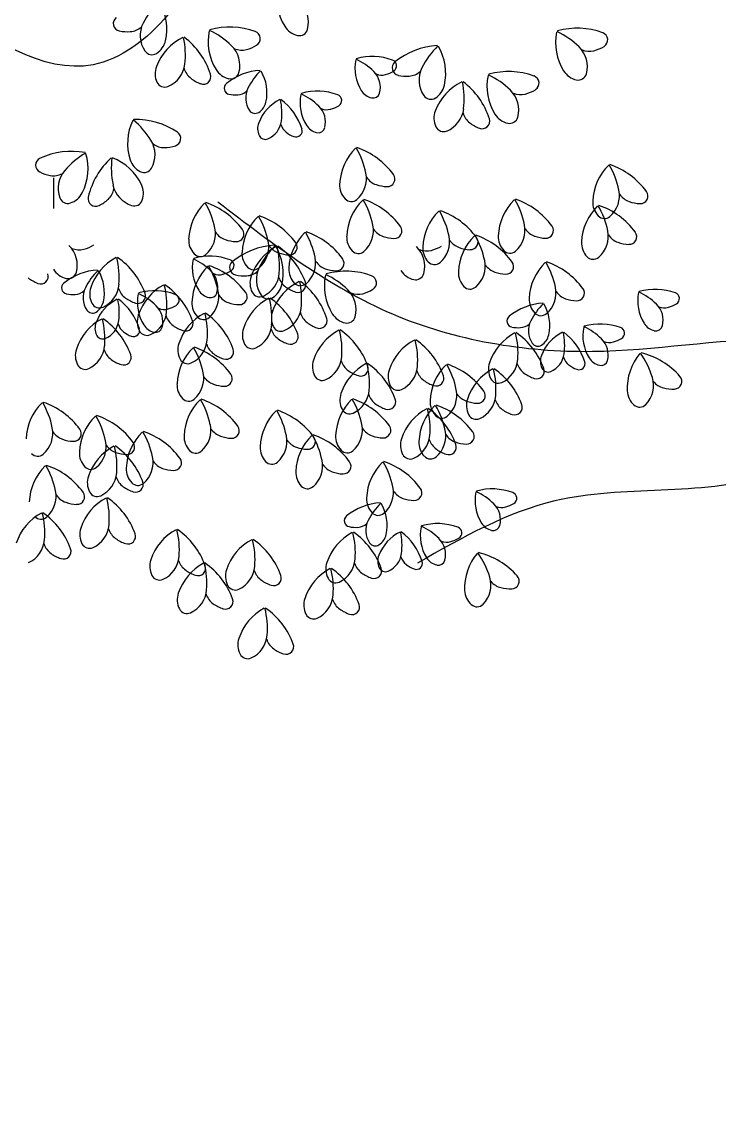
# Model space of a CAD drawing. Header units: millimetres. Extents: x 87938 to 265635, y 330093 to 434310.
# Drawn here: x 130003 to 131094, y 383226 to 384929 of the extents above; entities that cross this region are included whole.
import ezdxf

# ---------------------------------------------------------------- set-up
doc = ezdxf.new("R2010")
doc.units = ezdxf.units.MM

# ---------------------------------------------------------------- blocks, each defined once
blk = doc.blocks.new('A$C375B4AEE')
blk.add_line((1581.6, 3113), (1581.9, 3161.2))
for centre, radius, start, end in [((2014.3, 3442.6), 83.7, 168.5702, 211.718), ((1835.1, 3346.9), 126.8, 134.427, 153.5598), ((1675, 3394.3), 83.7, 347.348, 30.4958), ((1937, 3405), 43.4, 345.1277, 45.5061), ((1686.8, 3403.1), 11.9, 128.9154, 257.8449), ((1697.1, 3448.9), 58.9, 257.41, 274.2972), ((1699.3, 3419.7), 29.6, 274.2972, 311.1369), ((1760.3, 3384.1), 43.4, 153.5598, 213.9383), ((1906.9, 3374.7), 83.7, 168.5703, 211.718), ((1771.1, 3277.6), 126.8, 45.5062, 64.6389), ((1857.2, 3280.2), 117.2, 70.1506, 105.4264), ((1892.9, 3379.2), 11.9, 301.2211, 70.1507), ((1970.2, 3415.3), 31.8, 211.718, 257.1334), ((1966.1, 3397.3), 13.3, 257.1334, 345.1277), ((2450.7, 3372.8), 83.7, 168.5702, 211.718), ((2314.9, 3275.7), 126.8, 45.5061, 64.6389), ((2401, 3278.3), 117.2, 70.1507, 105.4264), ((1820.6, 3306), 83.7, 116.1314, 159.2791), ((1725.6, 3383), 31.8, 301.9326, 347.348), ((1660.9, 3354.4), 126.8, 353.0673, 12.2001), ((1715.4, 3287.7), 117.2, 17.7118, 52.9875), ((2436.7, 3377.3), 11.9, 301.2211, 70.1507), ((1735.4, 3367.3), 13.3, 213.9383, 301.9326), ((1829.6, 3337.2), 43.4, 345.1277, 45.5062), ((1875.7, 3390.8), 29.6, 247.9291, 284.7688), ((1868.2, 3419.1), 58.9, 284.7688, 301.656), ((2189.3, 3251.5), 117.2, 93.6396, 128.9153), ((2271.4, 3277.2), 126.8, 134.427, 153.5598), ((2111.4, 3324.6), 83.7, 347.348, 30.4957), ((2373.4, 3335.3), 43.4, 345.1277, 45.5062), ((2419.5, 3388.9), 29.6, 247.9291, 284.7688), ((2412, 3417.2), 58.9, 284.7688, 301.656), ((1743.7, 3344.3), 43.4, 292.6888, 353.0673), ((2119.9, 3333), 66.9, 168.5702, 211.718), ((2011.3, 3255.3), 101.5, 45.5062, 64.6389), ((2080.1, 3257.4), 93.8, 70.1506, 105.4264), ((2123.1, 3333.4), 11.9, 128.9154, 257.845), ((2108.7, 3336.6), 9.54, 301.221, 70.1506), ((1772.1, 3324.3), 31.8, 159.2792, 204.6946), ((1814.3, 3340.5), 29.6, 195.4903, 232.3299), ((1815.7, 3319.8), 11.9, 248.7823, 17.7116), ((1862.8, 3347.4), 31.8, 211.718, 257.1334), ((1910.8, 3235.9), 93.8, 93.6396, 128.9153), ((1858.6, 3329.5), 13.3, 257.1334, 345.1277), ((1976.5, 3256.5), 101.5, 134.427, 153.5598), ((1848.5, 3294.4), 66.9, 347.348, 30.4958), ((2058.1, 3302.9), 34.7, 345.1277, 45.5062), ((2094.9, 3345.8), 23.7, 247.9291, 284.7688), ((2089, 3368.5), 47.1, 284.7688, 301.656), ((2133.4, 3379.2), 58.9, 257.41, 274.2972), ((2135.6, 3350), 29.6, 274.2972, 311.1369), ((2196.7, 3314.3), 43.4, 153.5598, 213.9383), ((2343.3, 3305), 83.7, 168.5702, 211.718), ((2207.5, 3207.9), 126.8, 45.5062, 64.6389), ((2293.5, 3210.4), 117.2, 70.1507, 105.4264), ((2329.3, 3309.5), 11.9, 301.2211, 70.1507), ((2406.5, 3345.6), 31.8, 211.718, 257.1334), ((2402.4, 3327.6), 13.3, 257.1334, 345.1277), ((1755.3, 3316.6), 13.3, 204.6945, 292.6888), ((1832.2, 3363.7), 58.9, 232.3299, 249.2171), ((1857.9, 3301.4), 9.54, 128.9155, 257.8449), ((2257, 3236.2), 83.7, 116.1314, 159.2791), ((2162, 3313.2), 31.8, 301.9326, 347.348), ((2097.2, 3284.7), 126.8, 353.0673, 12.2001), ((2151.7, 3218), 117.2, 17.7118, 52.9875), ((1866.1, 3338.1), 47.1, 257.41, 274.2972), ((1867.9, 3314.7), 23.7, 274.2972, 311.1369), ((1916.7, 3286.2), 34.7, 153.5598, 213.9384), ((2034, 3278.7), 66.9, 168.5702, 211.718), ((1925.4, 3201), 101.5, 45.5062, 64.6389), ((1994.2, 3203.1), 93.8, 70.1506, 105.4264), ((2022.8, 3282.3), 9.54, 301.221, 70.1506), ((2084.6, 3311.2), 25.4, 211.7179, 257.1334), ((2081.3, 3296.8), 10.7, 257.1334, 345.1275), ((2171.8, 3297.6), 13.3, 213.9383, 301.9325), ((2266, 3267.4), 43.4, 345.1277, 45.5062), ((2312, 3321.1), 29.6, 247.9291, 284.7688), ((2304.6, 3349.4), 58.9, 284.7688, 301.656), ((1965, 3223.7), 66.9, 116.1314, 159.2792), ((1889, 3285.3), 25.4, 301.9326, 347.3479), ((1837.2, 3262.5), 101.5, 353.0673, 12.2001), ((1880.8, 3209.1), 93.8, 17.7118, 52.9875), ((1972.2, 3248.7), 34.7, 345.1277, 45.5062), ((2009, 3291.6), 23.7, 247.9291, 284.7688), ((2003, 3314.2), 47.1, 284.7688, 301.656), ((1709.7, 3135.4), 117.2, 56.0537, 91.3294), ((1896.8, 3272.8), 10.7, 213.9382, 301.9326), ((2208.4, 3254.6), 31.8, 159.2791, 204.6946), ((2180.1, 3274.6), 43.4, 292.6888, 353.0673), ((2250.7, 3270.8), 29.6, 195.4903, 232.3299), ((2252, 3250), 11.9, 248.7822, 17.7116), ((2299.1, 3277.7), 31.8, 211.718, 257.1334), ((2295, 3259.7), 13.3, 257.1334, 345.1277), ((1780.9, 3215), 83.7, 154.4733, 197.621), ((1625.6, 3153.9), 126.8, 31.4092, 50.542), ((1926.1, 3238.4), 25.4, 159.2791, 204.6945), ((1903.4, 3254.4), 34.7, 292.6889, 353.0673), ((1959.9, 3251.3), 23.7, 195.4903, 232.33), ((1961, 3234.8), 9.54, 248.7821, 17.7116), ((1998.7, 3256.9), 25.4, 211.7179, 257.1334), ((1995.4, 3242.5), 10.7, 257.1334, 345.1275), ((2191.7, 3246.9), 13.3, 204.6945, 292.6888), ((2268.6, 3294), 58.9, 232.3299, 249.2171), ((1696.8, 3197.4), 43.4, 331.0307, 31.4092), ((1768.5, 3222.8), 11.9, 287.1241, 56.0536), ((1912.7, 3232.2), 10.7, 204.6944, 292.6889), ((1974.2, 3269.9), 47.1, 232.3299, 249.2171), ((1609.4, 3085.5), 117.2, 79.5426, 114.8184), ((1754.6, 3238.2), 29.6, 233.8321, 270.6718), ((1754.2, 3267.5), 58.9, 270.6718, 287.559), ((2112.7, 3147.8), 83.7, 134.4245, 177.5723), ((1945.8, 3143.7), 126.8, 11.3604, 30.4932), ((2018.5, 3097.5), 117.2, 36.0049, 71.2807), ((1565.2, 3181.1), 11.9, 114.8184, 243.748), ((1695.3, 3090.5), 126.8, 120.3301, 139.4629), ((1551.6, 3175.4), 83.7, 333.251, 16.3988), ((1750, 3105.3), 117.2, 131.9815, 167.2572), ((1798.5, 3176.5), 126.8, 172.7689, 191.9017), ((1643.6, 3114.4), 83.7, 25.6899, 68.8377), ((1731.5, 3199.3), 31.8, 197.6211, 243.0365), ((1586.3, 3223), 58.9, 243.313, 260.2002), ((1581.3, 3194.1), 29.6, 260.2002, 297.0399), ((1631.9, 3144.7), 43.4, 139.4629, 199.8414), ((1723.1, 3182.9), 13.3, 243.0365, 331.0308), ((2027.6, 3160.1), 43.4, 310.982, 11.3604), ((2508.7, 3121.3), 83.7, 134.4245, 177.5723), ((2341.8, 3117.1), 126.8, 11.3604, 30.4932), ((2414.4, 3070.9), 117.2, 36.0049, 71.2807), ((1716.8, 3159.3), 43.4, 191.9017, 252.2802), ((1690.3, 3136.9), 31.8, 340.2745, 25.6899), ((2060.8, 3150), 31.8, 177.5723, 222.9878), ((2095.9, 3178.6), 29.6, 213.7834, 250.6231), ((2105.6, 3206.3), 58.9, 250.6231, 267.5103), ((2103.6, 3159.4), 11.9, 267.0753, 36.0051), ((1598, 3152.1), 31.8, 287.8356, 333.2509), ((1646.8, 3149.3), 29.6, 312.6391, 349.4788), ((2423.6, 3133.6), 43.4, 310.9819, 11.3604), ((2491.8, 3152.1), 29.6, 213.7834, 250.6231), ((2499.6, 3132.8), 11.9, 267.0755, 36.0051), ((1603.6, 3134.5), 13.3, 199.8412, 287.8355), ((1647.3, 3128.6), 11.9, 167.2572, 296.1869), ((1627, 3170.9), 58.9, 295.7519, 312.6391), ((1707.7, 3130.6), 13.3, 252.2802, 340.2746), ((1876.4, 3061.7), 83.7, 134.4245, 177.5723), ((1709.6, 3057.6), 126.8, 11.3604, 30.4932), ((1782.2, 3011.4), 117.2, 36.0049, 71.2807), ((2047.3, 3137.4), 13.3, 222.9877, 310.9819), ((2123.7, 3066.5), 83.7, 134.4245, 177.5723), ((1956.8, 3062.4), 126.8, 11.3604, 30.4932), ((2029.5, 3016.2), 117.2, 36.0049, 71.2807), ((2360.9, 3067), 83.7, 134.4245, 177.5723), ((2194, 3062.8), 126.8, 11.3604, 30.4932), ((2266.6, 3016.7), 117.2, 36.0049, 71.2807), ((2491.2, 3057.4), 83.7, 134.4245, 177.5723), ((2456.8, 3123.5), 31.8, 177.5723, 222.9878), ((2324.3, 3053.3), 126.8, 11.3604, 30.4932), ((2397, 3007.1), 117.2, 36.0049, 71.2807), ((2501.6, 3179.7), 58.9, 250.6231, 267.5103), ((1959.9, 3041), 83.7, 134.4245, 177.5723), ((1793, 3036.8), 126.8, 11.3604, 30.4932), ((1865.6, 2990.6), 117.2, 36.0049, 71.2807), ((2242.7, 3049.1), 83.7, 134.4245, 177.5723), ((2075.9, 3045), 126.8, 11.3604, 30.4932), ((2148.5, 2998.8), 117.2, 36.0049, 71.2807), ((2443.3, 3110.9), 13.3, 222.9877, 310.982), ((1791.4, 3074), 43.4, 310.9819, 11.3604), ((2038.6, 3078.8), 43.4, 310.982, 11.3604), ((2114.6, 3078.1), 11.9, 267.0753, 36.0051), ((2275.8, 3079.3), 43.4, 310.9819, 11.3604), ((2351.8, 3078.5), 11.9, 267.0755, 36.0051), ((1824.6, 3063.9), 31.8, 177.5723, 222.9877), ((1859.6, 3092.5), 29.6, 213.7834, 250.6231), ((1867.4, 3073.3), 11.9, 267.0754, 36.005), ((2033.2, 3016), 83.7, 134.4245, 177.5723), ((1866.3, 3011.8), 126.8, 11.3604, 30.4932), ((1939, 2965.6), 117.2, 36.0049, 71.2807), ((2071.8, 3068.7), 31.8, 177.5723, 222.9878), ((2106.9, 3097.3), 29.6, 213.7834, 250.6231), ((2116.6, 3125), 58.9, 250.6231, 267.5103), ((2157.7, 3061.4), 43.4, 310.982, 11.3604), ((2298.6, 3010.7), 83.7, 134.4245, 177.5723), ((2233.7, 3060.7), 11.9, 267.0755, 36.0051), ((2131.7, 3006.6), 126.8, 11.3604, 30.4932), ((2204.3, 2960.4), 117.2, 36.0049, 71.2807), ((2309, 3069.2), 31.8, 177.5723, 222.9878), ((2344, 3097.8), 29.6, 213.7834, 250.6231), ((2353.8, 3125.5), 58.9, 250.6231, 267.5103), ((2406.1, 3069.7), 43.4, 310.9819, 11.3604), ((2474.4, 3088.2), 29.6, 213.7834, 250.6231), ((2482.1, 3069), 11.9, 267.0755, 36.0051), ((1575.1, 3024.5), 43.4, 345.1277, 45.5062), ((1621.2, 3078.2), 29.6, 247.9291, 284.7688), ((1613.7, 3106.5), 58.9, 284.7688, 301.656), ((1869.3, 3120.2), 58.9, 250.6231, 267.5103), ((1934.8, 2938.8), 117.2, 93.6396, 128.9153), ((1969.7, 2980.1), 83.7, 118.3446, 161.4923), ((1874.8, 3053.3), 43.4, 310.9819, 11.3604), ((2016.9, 2964.6), 126.8, 134.427, 153.5598), ((1943, 3071.8), 29.6, 213.7834, 250.6231), ((1856.9, 3012), 83.7, 347.348, 30.4957), ((1808.3, 3022.3), 126.8, 355.2805, 14.4133), ((1865.3, 2957.8), 117.2, 19.925, 55.2007), ((1950.8, 3052.5), 11.9, 267.0753, 36.0051), ((2118.9, 3022.6), 43.4, 345.1277, 45.5062), ((2165, 3076.3), 29.6, 247.9291, 284.7688), ((2190.9, 3051.3), 31.8, 177.5723, 222.9878), ((2157.5, 3104.6), 58.9, 284.7688, 301.656), ((2225.9, 3080), 29.6, 213.7834, 250.6231), ((2235.6, 3107.6), 58.9, 250.6231, 267.5103), ((2439.3, 3059.6), 31.8, 177.5723, 222.9878), ((2484.1, 3115.9), 58.9, 250.6231, 267.5103), ((1718.9, 2962.7), 83.7, 118.3446, 161.4923), ((1557.4, 3005), 126.8, 355.2805, 14.4133), ((1614.4, 2940.5), 117.2, 19.925, 55.2007), ((1865.4, 3020.4), 66.9, 168.5702, 211.718), ((1756.8, 2942.7), 101.5, 45.5062, 64.6389), ((1825.7, 2944.7), 93.8, 70.1506, 105.4264), ((1811.1, 3051.3), 13.3, 222.9876, 310.9819), ((1854.3, 3024), 9.54, 301.221, 70.1506), ((1908, 3043.2), 31.8, 177.5723, 222.9877), ((1952.8, 3099.4), 58.9, 250.6231, 267.5103), ((1948.1, 3028.2), 43.4, 310.982, 11.3604), ((2024.1, 3027.5), 11.9, 267.0753, 36.0051), ((2058.4, 3056.1), 13.3, 222.9877, 310.9819), ((2213.5, 3023), 43.4, 310.9819, 11.3604), ((2295.5, 3056.6), 13.3, 222.9877, 310.982), ((2425.8, 3047), 13.3, 222.9877, 310.982), ((1608.3, 3034.8), 31.8, 211.718, 257.1334), ((1656.3, 2923.3), 93.8, 93.6396, 128.9153), ((1722, 2943.8), 101.5, 134.427, 153.5598), ((1594, 2981.8), 66.9, 347.348, 30.4958), ((1881.5, 2963), 83.7, 134.4245, 177.5723), ((1714.7, 2958.9), 126.8, 11.3604, 30.4932), ((1787.3, 2912.7), 117.2, 36.0049, 71.2807), ((1803.6, 2990.3), 34.7, 345.1277, 45.5062), ((1834.5, 3055.9), 47.1, 284.7688, 301.656), ((1868.6, 3020.8), 11.9, 128.9154, 257.845), ((1881.1, 3037.3), 29.6, 274.2972, 311.1369), ((1894.5, 3030.6), 13.3, 222.9876, 310.9819), ((1942.2, 3001.7), 43.4, 153.5598, 213.9383), ((1981.3, 3018.1), 31.8, 177.5723, 222.9878), ((2016.4, 3046.8), 29.6, 213.7834, 250.6231), ((2026.1, 3074.4), 58.9, 250.6231, 267.5103), ((2039.1, 2897.8), 117.2, 70.1507, 105.4264), ((2152.1, 3032.9), 31.8, 211.718, 257.1334), ((2177.4, 3038.8), 13.3, 222.9877, 310.9819), ((2246.7, 3012.9), 31.8, 177.5723, 222.9878), ((2281.7, 3041.5), 29.6, 213.7834, 250.6231), ((2289.5, 3022.3), 11.9, 267.0755, 36.0051), ((2409.3, 2969), 83.7, 134.4245, 177.5723), ((2242.4, 2964.9), 126.8, 11.3604, 30.4932), ((2315.1, 2918.7), 117.2, 36.0049, 71.2807), ((1577.7, 3051.1), 58.9, 232.3299, 249.2171), ((1561.2, 3007.1), 11.9, 248.7823, 17.7116), ((1604.2, 3016.8), 13.3, 257.1334, 345.1277), ((1840.5, 3033.2), 23.7, 247.9291, 284.7688), ((1879, 3066.6), 58.9, 257.41, 274.2972), ((1920.5, 2996.5), 31.8, 161.4923, 206.9078), ((1891.4, 3015.4), 43.4, 294.902, 355.2805), ((2002.5, 2923.6), 83.7, 116.1314, 159.2791), ((1962.1, 3014.3), 29.6, 197.7034, 234.5432), ((1964.2, 2993.7), 11.9, 250.9954, 19.9249), ((1842.8, 2972), 126.8, 353.0673, 12.2001), ((1897.2, 2905.4), 117.2, 17.7118, 52.9875), ((2088.8, 2992.4), 83.7, 168.5702, 211.718), ((1953, 2895.3), 126.8, 45.5062, 64.6389), ((2074.8, 2996.8), 11.9, 301.2211, 70.1507), ((2147.9, 3014.9), 13.3, 257.1334, 345.1277), ((2291.5, 3069.2), 58.9, 250.6231, 267.5103), ((1603.4, 2988.8), 9.54, 128.9155, 257.8449), ((1613.4, 3002.1), 23.7, 274.2972, 311.1369), ((1662.2, 2973.6), 34.7, 153.5598, 213.9384), ((1669.7, 2979.2), 31.8, 161.4923, 206.9078), ((1640.6, 2998.1), 43.4, 294.902, 355.2805), ((1711.3, 2997), 29.6, 197.7034, 234.5432), ((1713.4, 2976.4), 11.9, 250.9953, 19.9249), ((1793.3, 2919.7), 83.7, 118.3446, 161.4923), ((1670.9, 2888.4), 101.5, 45.5062, 64.6389), ((1739.7, 2890.5), 93.8, 70.1506, 105.4264), ((1631.8, 2962), 126.8, 355.2805, 14.4133), ((1688.8, 2897.5), 117.2, 19.925, 55.2007), ((1830.1, 2998.5), 25.4, 211.7179, 257.1334), ((1826.8, 2984.2), 10.7, 257.1334, 345.1275), ((1796.5, 2975.3), 43.4, 310.9819, 11.3604), ((1872.5, 2974.6), 11.9, 267.0754, 36.005), ((1904.1, 2988.2), 13.3, 206.9077, 294.902), ((1907.5, 3000.6), 31.8, 301.9326, 347.348), ((1979.1, 3038.2), 58.9, 234.5431, 251.4304), ((1967.8, 3005.6), 13.3, 222.9877, 310.9819), ((2011.5, 2954.8), 43.4, 345.1277, 45.5062), ((2057.6, 3008.4), 29.6, 247.9291, 284.7688), ((2050.1, 3036.8), 58.9, 284.7688, 301.656), ((2233.2, 3000.3), 13.3, 222.9877, 310.982), ((2324.3, 2981.3), 43.4, 310.9819, 11.3604), ((2392.5, 2999.8), 29.6, 213.7834, 250.6231), ((2400.3, 2980.6), 11.9, 267.0755, 36.0051), ((2562.4, 2968.6), 66.9, 168.5702, 211.718), ((2453.8, 2890.9), 101.5, 45.5062, 64.6389), ((2522.6, 2892.9), 93.8, 70.1507, 105.4264), ((2551.2, 2972.2), 9.54, 301.2212, 70.1508), ((1611.6, 3025.5), 47.1, 257.41, 274.2972), ((1653.2, 2970.9), 13.3, 206.9077, 294.9021), ((1710.5, 2911.1), 66.9, 116.1314, 159.2792), ((1634.5, 2972.7), 25.4, 301.9326, 347.3479), ((1582.7, 2949.8), 101.5, 353.0673, 12.2001), ((1626.3, 2896.5), 93.8, 17.7118, 52.9875), ((1728.3, 3020.9), 58.9, 234.5431, 251.4303), ((1779.5, 2966.1), 66.9, 168.5702, 211.718), ((1768.3, 2969.7), 9.54, 301.221, 70.1506), ((1829.7, 2965.2), 31.8, 177.5723, 222.9877), ((1864.7, 2993.8), 29.6, 213.7834, 250.6231), ((1874.4, 3021.5), 58.9, 250.6231, 267.5103), ((1957.8, 2898.9), 83.7, 118.3446, 161.4923), ((1917.3, 2984.9), 13.3, 213.9383, 301.9325), ((1796.3, 2941.1), 126.8, 355.2805, 14.4133), ((1853.3, 2876.6), 117.2, 19.925, 55.2007), ((2353.3, 2871.5), 93.8, 93.6396, 128.9154), ((2357.5, 2971.2), 31.8, 177.5723, 222.9878), ((2419, 2892), 101.5, 134.427, 153.5598), ((2291, 2930), 66.9, 347.348, 30.4958), ((2402.2, 3027.5), 58.9, 250.6231, 267.5103), ((2500.6, 2938.5), 34.7, 345.1277, 45.5062), ((2531.5, 3004.1), 47.1, 284.7688, 301.656), ((1642.3, 2960.1), 10.7, 213.9382, 301.9326), ((1744.1, 2936.2), 31.8, 161.4923, 206.9078), ((1715, 2955.1), 43.4, 294.902, 355.2805), ((1717.7, 2936), 34.7, 345.1277, 45.5062), ((1754.5, 2978.9), 23.7, 247.9291, 284.7688), ((1748.6, 3001.6), 47.1, 284.7688, 301.656), ((1856.8, 2875.4), 83.7, 118.3446, 161.4923), ((1695.4, 2917.6), 126.8, 355.2805, 14.4133), ((1752.4, 2853.1), 117.2, 19.925, 55.2007), ((1954, 2942), 31.8, 159.2791, 204.6946), ((1925.6, 2962), 43.4, 292.6888, 353.0673), ((1996.2, 2958.1), 29.6, 195.4903, 232.3299), ((2044.6, 2965.1), 31.8, 211.718, 257.1334), ((2344, 2958.6), 13.3, 222.9877, 310.982), ((2537.4, 2981.4), 23.7, 247.9292, 284.7688), ((1696.4, 2866.5), 83.7, 118.3446, 161.4923), ((1671.6, 2925.8), 25.4, 159.2791, 204.6945), ((1535, 2908.7), 126.8, 355.2805, 14.4133), ((1592, 2844.2), 117.2, 19.925, 55.2007), ((1649, 2941.8), 34.7, 292.6889, 353.0673), ((1705.4, 2938.7), 23.7, 195.4903, 232.33), ((1744.2, 2944.3), 25.4, 211.7179, 257.1334), ((1785.7, 2954), 29.6, 197.7034, 234.5432), ((1802.7, 2977.9), 58.9, 234.5431, 251.4304), ((1787.8, 2933.3), 11.9, 250.9953, 19.9249), ((1816.2, 2952.6), 13.3, 222.9876, 310.9819), ((1879.5, 2934.2), 43.4, 294.902, 355.2805), ((2014.1, 2981.3), 58.9, 232.3299, 249.2171), ((1997.5, 2937.4), 11.9, 248.7822, 17.7116), ((2040.5, 2947.1), 13.3, 257.1334, 345.1277), ((2300.4, 2937), 9.54, 128.9153, 257.8448), ((2310.4, 2950.3), 23.7, 274.2972, 311.1369), ((2359.2, 2921.8), 34.7, 153.5598, 213.9383), ((2436.7, 2838.6), 93.8, 70.1507, 105.4264), ((2527.1, 2946.7), 25.4, 211.718, 257.1334), ((2523.8, 2932.3), 10.7, 257.1336, 345.1276), ((1658.2, 2919.6), 10.7, 204.6944, 292.6889), ((1719.8, 2957.3), 47.1, 232.3299, 249.2171), ((1706.5, 2922.1), 9.54, 248.7821, 17.7116), ((1727.6, 2927.8), 13.3, 206.9077, 294.9021), ((1740.9, 2929.9), 10.7, 257.1334, 345.1275), ((1908.6, 2915.3), 31.8, 161.4923, 206.9078), ((1950.2, 2933.1), 29.6, 197.7034, 234.5432), ((1937.2, 2934.2), 13.3, 204.6945, 292.6888), ((1952.3, 2912.5), 11.9, 250.9954, 19.9249), ((2067.4, 2849.2), 83.7, 118.3446, 161.4923), ((1905.9, 2891.5), 126.8, 355.2805, 14.4133), ((1962.9, 2826.9), 117.2, 19.925, 55.2007), ((2342.9, 2844.8), 83.7, 118.3446, 161.4923), ((2308.6, 2973.6), 47.1, 257.41, 274.2972), ((2181.4, 2887.1), 126.8, 355.2805, 14.4133), ((2238.4, 2822.6), 117.2, 19.925, 55.2007), ((2407.4, 2859.3), 66.9, 116.1314, 159.2792), ((2331.5, 2920.9), 25.4, 301.9326, 347.3479), ((2279.7, 2898), 101.5, 353.0673, 12.2001), ((2323.2, 2844.7), 93.8, 17.7117, 52.9875), ((2476.5, 2914.3), 66.9, 168.5702, 211.718), ((2367.9, 2836.6), 101.5, 45.5062, 64.6389), ((2465.3, 2917.9), 9.54, 301.2212, 70.1508), ((1618.1, 2901.9), 43.4, 294.902, 355.2805), ((1858.2, 2835.2), 83.7, 134.4245, 177.5723), ((1807.6, 2891.8), 31.8, 161.4923, 206.9078), ((1778.5, 2910.7), 43.4, 294.902, 355.2805), ((1691.3, 2831.1), 126.8, 11.3604, 30.4932), ((1764, 2784.9), 117.2, 36.0049, 71.2807), ((1849.2, 2909.6), 29.6, 197.7034, 234.5432), ((1892.1, 2907), 13.3, 206.9077, 294.902), ((1967.2, 2957), 58.9, 234.5431, 251.4304), ((2185.8, 2833.6), 83.7, 118.3446, 161.4923), ((2024.4, 2875.9), 126.8, 355.2805, 14.4133), ((2081.4, 2811.4), 117.2, 19.925, 55.2007), ((2339.3, 2908.3), 10.7, 213.9381, 301.9324), ((2414.6, 2884.2), 34.7, 345.1277, 45.5062), ((2451.5, 2927.1), 23.7, 247.9292, 284.7688), ((2445.5, 2949.8), 47.1, 284.7688, 301.656), ((1647.2, 2883), 31.8, 161.4923, 206.9078), ((1688.8, 2900.8), 29.6, 197.7034, 234.5432), ((1691, 2880.1), 11.9, 250.9953, 19.9249), ((1866.2, 2933.5), 58.9, 234.5431, 251.4304), ((1851.3, 2889), 11.9, 250.9953, 19.9249), ((1989.1, 2884.6), 43.4, 294.902, 355.2805), ((2368.6, 2874), 25.4, 159.2791, 204.6945), ((2345.9, 2890), 34.7, 292.6888, 353.0673), ((2402.4, 2886.9), 23.7, 195.4903, 232.3299), ((2441.2, 2892.5), 25.4, 211.718, 257.1334), ((2562.7, 2831.6), 83.7, 139.5158, 182.6636), ((2396.8, 2812.7), 126.8, 16.4517, 35.5845), ((2473.3, 2773.2), 117.2, 41.0962, 76.3719), ((1630.8, 2874.6), 13.3, 206.9077, 294.9021), ((1705.8, 2924.6), 58.9, 234.5431, 251.4303), ((1791.2, 2883.5), 13.3, 206.9077, 294.9021), ((2018.2, 2865.7), 31.8, 161.4923, 206.9078), ((2110.4, 2796.8), 83.7, 118.3446, 161.4923), ((2059.8, 2883.5), 29.6, 197.7034, 234.5432), ((2061.9, 2862.8), 11.9, 250.9954, 19.9249), ((1948.9, 2839), 126.8, 355.2805, 14.4133), ((2005.9, 2774.5), 117.2, 19.925, 55.2007), ((2107.5, 2869), 43.4, 294.902, 355.2805), ((2254.2, 2808.6), 83.7, 134.4245, 177.5723), ((2087.3, 2804.5), 126.8, 11.3604, 30.4932), ((2160, 2758.3), 117.2, 36.0049, 71.2807), ((2308.4, 2788.3), 83.7, 118.3446, 161.4923), ((2293.7, 2861.3), 31.8, 161.4923, 206.9078), ((2146.9, 2830.6), 126.8, 355.2805, 14.4133), ((2203.9, 2766.1), 117.2, 19.925, 55.2007), ((2264.6, 2880.2), 43.4, 294.902, 355.2805), ((2335.3, 2879.1), 29.6, 197.7034, 234.5431), ((2337.4, 2858.5), 11.9, 250.9954, 19.925), ((2355.2, 2867.8), 10.7, 204.6944, 292.6889), ((2416.7, 2905.5), 47.1, 232.33, 249.2172), ((2403.5, 2870.3), 9.54, 248.7821, 17.7116), ((2437.9, 2878.1), 10.7, 257.1336, 345.1276), ((1773.1, 2847.5), 43.4, 310.982, 11.3604), ((1841.4, 2866), 29.6, 213.7834, 250.6231), ((1849.1, 2846.8), 11.9, 267.0753, 36.0051), ((2001.7, 2857.3), 13.3, 206.9077, 294.902), ((2076.8, 2907.4), 58.9, 234.5431, 251.4304), ((2136.6, 2850.1), 31.8, 161.4923, 206.9078), ((2178.2, 2867.9), 29.6, 197.7034, 234.5432), ((2195.2, 2891.8), 58.9, 234.5431, 251.4304), ((2180.3, 2847.3), 11.9, 250.9954, 19.9249), ((2277.2, 2853), 13.3, 206.9076, 294.9022), ((2352.3, 2903), 58.9, 234.5431, 251.4304), ((2476.9, 2836.4), 43.4, 316.0732, 16.4517), ((2552.6, 2842.4), 11.9, 272.1665, 41.0962), ((1806.3, 2837.4), 31.8, 177.5723, 222.9878), ((1851.1, 2893.7), 58.9, 250.6231, 267.5103), ((2032.1, 2832.2), 43.4, 294.902, 355.2805), ((2120.2, 2841.8), 13.3, 206.9077, 294.902), ((2169.1, 2820.9), 43.4, 310.9819, 11.3604), ((2245.1, 2820.2), 11.9, 267.0755, 36.0051), ((2510.8, 2829.2), 31.8, 182.6635, 228.079), ((2543.2, 2860.9), 29.6, 218.8746, 255.7143), ((2550.4, 2889.3), 58.9, 255.7144, 272.6015), ((1527.7, 2698.7), 117.2, 36.0049, 71.2807), ((1792.8, 2824.8), 13.3, 222.9877, 310.9819), ((1869.2, 2753.9), 83.7, 134.4245, 177.5723), ((1702.3, 2749.7), 126.8, 11.3604, 30.4932), ((1775, 2703.5), 117.2, 36.0049, 71.2807), ((2106.4, 2754.4), 83.7, 134.4245, 177.5723), ((2061.2, 2813.3), 31.8, 161.4923, 206.9078), ((1939.5, 2750.2), 126.8, 11.3604, 30.4932), ((2012.2, 2704), 117.2, 36.0049, 71.2807), ((2102.7, 2831.1), 29.6, 197.7034, 234.5432), ((2104.9, 2810.4), 11.9, 250.9954, 19.9249), ((2202.3, 2810.8), 31.8, 177.5723, 222.9878), ((2237.4, 2839.4), 29.6, 213.7834, 250.6231), ((2259.2, 2804.8), 31.8, 161.4923, 206.9078), ((2247.1, 2867.1), 58.9, 250.6231, 267.5103), ((2230.1, 2823.7), 43.4, 294.902, 355.2805), ((2300.8, 2822.6), 29.6, 197.7034, 234.5431), ((1621.9, 2749.1), 83.7, 134.4245, 177.5723), ((1455.1, 2744.9), 126.8, 11.3604, 30.4932), ((1988.2, 2736.5), 83.7, 134.4245, 177.5723), ((1821.4, 2732.4), 126.8, 11.3604, 30.4932), ((1894, 2686.2), 117.2, 36.0049, 71.2807), ((2044.7, 2804.9), 13.3, 206.9077, 294.902), ((2119.7, 2854.9), 58.9, 234.5431, 251.4304), ((2205.2, 2726.1), 83.7, 118.3446, 161.4924), ((2236.7, 2744.8), 83.7, 134.4245, 177.5723), ((2043.8, 2768.3), 126.8, 355.2805, 14.4133), ((2100.8, 2703.8), 117.2, 19.925, 55.2007), ((2069.8, 2740.6), 126.8, 11.3604, 30.4932), ((2142.5, 2694.4), 117.2, 36.0049, 71.2807), ((2317.8, 2846.5), 58.9, 234.5431, 251.4304), ((2302.9, 2802), 11.9, 250.9954, 19.925), ((2498.5, 2815.5), 13.3, 228.0789, 316.0734), ((1705.4, 2728.4), 83.7, 134.4245, 177.5723), ((1538.5, 2724.2), 126.8, 11.3604, 30.4932), ((1611.2, 2678), 117.2, 36.0049, 71.2807), ((2188.8, 2798.2), 13.3, 222.9877, 310.982), ((2242.7, 2796.5), 13.3, 206.9076, 294.9022), ((1536.9, 2761.4), 43.4, 310.9819, 11.3604), ((1605.1, 2779.9), 29.6, 213.7834, 250.6231), ((1612.9, 2760.6), 11.9, 267.0754, 36.005), ((1778.7, 2703.3), 83.7, 134.4245, 177.5723), ((1611.8, 2699.2), 126.8, 11.3604, 30.4932), ((1684.5, 2653), 117.2, 36.0049, 71.2807), ((1784.2, 2766.2), 43.4, 310.982, 11.3604), ((1852.4, 2784.7), 29.6, 213.7834, 250.6231), ((1860.2, 2765.4), 11.9, 267.0753, 36.0051), ((1949.9, 2647.7), 117.2, 36.0049, 71.2807), ((2021.3, 2766.7), 43.4, 310.9819, 11.3604), ((2089.6, 2785.2), 29.6, 213.7834, 250.6231), ((2097.3, 2765.9), 11.9, 267.0755, 36.0051), ((2151.7, 2757.1), 43.4, 310.9819, 11.3604), ((2219.9, 2775.6), 29.6, 213.7834, 250.6231), ((2227.7, 2756.3), 11.9, 267.0755, 36.0051), ((1614.9, 2807.5), 58.9, 250.6231, 267.5103), ((1620.3, 2740.7), 43.4, 310.9819, 11.3604), ((1688.5, 2759.2), 29.6, 213.7834, 250.6231), ((1696.3, 2739.9), 11.9, 267.0753, 36.0051), ((1817.4, 2756.1), 31.8, 177.5723, 222.9878), ((1862.1, 2812.3), 58.9, 250.6231, 267.5103), ((1903.2, 2748.8), 43.4, 310.982, 11.3604), ((1971.4, 2767.3), 29.6, 213.7834, 250.6231), ((2044.1, 2698.1), 83.7, 134.4245, 177.5723), ((1979.2, 2748.1), 11.9, 267.0755, 36.0051), ((1877.2, 2693.9), 126.8, 11.3604, 30.4932), ((2054.5, 2756.6), 31.8, 177.5723, 222.9878), ((2099.3, 2812.8), 58.9, 250.6231, 267.5103), ((2156, 2742.6), 31.8, 161.4924, 206.9078), ((2126.9, 2761.5), 43.4, 294.902, 355.2805), ((2184.8, 2747), 31.8, 177.5723, 222.9878), ((2197.6, 2760.4), 29.6, 197.7034, 234.5431), ((2199.7, 2739.7), 11.9, 250.9954, 19.9249), ((2229.6, 2803.2), 58.9, 250.6231, 267.5103), ((1556.6, 2738.7), 13.3, 222.9876, 310.9819), ((1653.5, 2730.5), 31.8, 177.5723, 222.9877), ((1715.3, 2667.4), 83.7, 118.3446, 161.4923), ((1553.8, 2709.7), 126.8, 355.2805, 14.4133), ((1610.8, 2645.2), 117.2, 19.925, 55.2007), ((1698.3, 2786.8), 58.9, 250.6231, 267.5103), ((1803.9, 2743.5), 13.3, 222.9877, 310.9819), ((1936.4, 2738.7), 31.8, 177.5723, 222.9878), ((1981.2, 2795), 58.9, 250.6231, 267.5103), ((2041, 2744), 13.3, 222.9877, 310.982), ((2139.6, 2734.2), 13.3, 206.9079, 294.9019), ((2171.4, 2734.4), 13.3, 222.9877, 310.982), ((2214.6, 2784.2), 58.9, 234.5431, 251.4303), ((1627, 2650.4), 83.7, 134.4245, 177.5723), ((1460.2, 2646.2), 126.8, 11.3604, 30.4932), ((1532.8, 2600), 117.2, 36.0049, 71.2807), ((1640, 2718), 13.3, 222.9876, 310.9819), ((1693.7, 2715.6), 43.4, 310.982, 11.3604), ((1761.9, 2734.1), 29.6, 213.7834, 250.6231), ((1769.7, 2714.9), 11.9, 267.0753, 36.0051), ((1922.9, 2726.1), 13.3, 222.9877, 310.9819), ((1959, 2710.4), 43.4, 310.9819, 11.3604), ((2027.3, 2728.9), 29.6, 213.7834, 250.6231), ((2035, 2709.6), 11.9, 267.0755, 36.0051), ((2154.8, 2656.4), 83.7, 134.4245, 177.5723), ((1988, 2652.2), 126.8, 11.3604, 30.4932), ((2060.6, 2606.1), 117.2, 36.0049, 71.2807), ((1666, 2683.9), 31.8, 161.4923, 206.9078), ((1636.9, 2702.8), 43.4, 294.902, 355.2805), ((1707.6, 2701.7), 29.6, 197.7034, 234.5432), ((1726.9, 2705.5), 31.8, 177.5723, 222.9878), ((1771.6, 2761.8), 58.9, 250.6231, 267.5103), ((1992.2, 2700.3), 31.8, 177.5723, 222.9878), ((2037, 2756.5), 58.9, 250.6231, 267.5103), ((1724.6, 2725.6), 58.9, 234.5431, 251.4304), ((1713.4, 2692.9), 13.3, 222.9877, 310.9819), ((1709.8, 2681), 11.9, 250.9954, 19.9249), ((1978.7, 2687.7), 13.3, 222.9877, 310.982), ((2069.8, 2668.7), 43.4, 310.9819, 11.3604), ((2145.8, 2667.9), 11.9, 267.0755, 36.0051), ((2268.1, 2580.3), 93.8, 70.1507, 105.4264), ((1542, 2662.7), 43.4, 310.9819, 11.3604), ((1610.2, 2681.2), 29.6, 213.7834, 250.6231), ((1618, 2661.9), 11.9, 267.0754, 36.005), ((1703.3, 2586.2), 83.7, 118.3446, 161.4923), ((1649.6, 2675.6), 13.3, 206.9077, 294.902), ((1541.8, 2628.5), 126.8, 355.2805, 14.4133), ((1598.8, 2564), 117.2, 19.925, 55.2007), ((2103, 2658.6), 31.8, 177.5723, 222.9878), ((2138, 2687.2), 29.6, 213.7834, 250.6231), ((2147.7, 2714.8), 58.9, 250.6231, 267.5103), ((2307.9, 2655.9), 66.9, 168.5702, 211.718), ((2199.3, 2578.3), 101.5, 45.5062, 64.6389), ((2296.7, 2659.5), 9.54, 301.2212, 70.1508), ((1619.9, 2708.8), 58.9, 250.6231, 267.5103), ((2098.8, 2558.8), 93.8, 93.6396, 128.9154), ((2164.5, 2579.4), 101.5, 134.427, 153.5598), ((2036.5, 2617.3), 66.9, 347.348, 30.4958), ((2246.1, 2625.9), 34.7, 345.1277, 45.5062), ((2282.9, 2668.8), 23.7, 247.9292, 284.7688), ((2277, 2691.5), 47.1, 284.7688, 301.656), ((1602.3, 2562.7), 83.7, 118.3446, 161.4923), ((1561.7, 2640), 13.3, 222.9876, 310.9819), ((1440.9, 2605), 126.8, 355.2805, 14.4133), ((1497.9, 2540.5), 117.2, 19.925, 55.2007), ((2045.9, 2624.4), 9.54, 128.9153, 257.8448), ((2104.7, 2609.1), 34.7, 153.5598, 213.9383), ((2089.5, 2646), 13.3, 222.9877, 310.982), ((1654.1, 2602.7), 31.8, 161.4923, 206.9078), ((1625, 2621.6), 43.4, 294.902, 355.2805), ((1695.7, 2620.5), 29.6, 197.7034, 234.5432), ((1812.9, 2536.6), 83.7, 118.3446, 161.4923), ((1651.4, 2578.8), 126.8, 355.2805, 14.4133), ((1708.4, 2514.3), 117.2, 19.925, 55.2007), ((2088.4, 2532.2), 83.7, 118.3446, 161.4923), ((2054.1, 2661), 47.1, 257.41, 274.2972), ((1926.9, 2574.5), 126.8, 355.2805, 14.4133), ((1983.9, 2510), 117.2, 19.925, 55.2007), ((2055.9, 2637.6), 23.7, 274.2972, 311.1369), ((2153, 2546.6), 66.9, 116.1314, 159.2792), ((2025.2, 2585.4), 101.5, 353.0673, 12.2001), ((2068.8, 2532.1), 93.8, 17.7117, 52.9875), ((2222, 2601.7), 66.9, 168.5702, 211.718), ((2113.4, 2524), 101.5, 45.5062, 64.6389), ((2182.2, 2526), 93.8, 70.1507, 105.4264), ((2210.8, 2605.2), 9.54, 301.2212, 70.1508), ((2272.6, 2634.1), 25.4, 211.718, 257.1334), ((2269.3, 2619.7), 10.7, 257.1336, 345.1276), ((1524, 2598.1), 43.4, 294.902, 355.2805), ((1637.7, 2594.4), 13.3, 206.9077, 294.902), ((1712.7, 2644.4), 58.9, 234.5431, 251.4304), ((1697.8, 2599.8), 11.9, 250.9954, 19.9249), ((1931.3, 2521), 83.7, 118.3446, 161.4923), ((1769.9, 2563.3), 126.8, 355.2805, 14.4133), ((1826.9, 2498.7), 117.2, 19.925, 55.2007), ((2084.8, 2595.7), 10.7, 213.9381, 301.9324), ((2077, 2608.2), 25.4, 301.9326, 347.3479), ((2160.2, 2571.6), 34.7, 345.1277, 45.5062), ((2197, 2614.5), 23.7, 247.9292, 284.7688), ((2191, 2637.2), 47.1, 284.7688, 301.656), ((1594.7, 2597), 29.6, 197.7034, 234.5432), ((1611.7, 2620.9), 58.9, 234.5431, 251.4304), ((1596.9, 2576.3), 11.9, 250.9953, 19.9249), ((2091.4, 2577.3), 34.7, 292.6888, 353.0673), ((2308.2, 2519), 83.7, 139.5158, 182.6636), ((2142.3, 2500.1), 126.8, 16.4517, 35.5845), ((2218.8, 2460.5), 117.2, 41.0962, 76.3719), ((1763.7, 2553.1), 31.8, 161.4923, 206.9078), ((1734.6, 2572), 43.4, 294.902, 355.2805), ((1855.9, 2484.2), 83.7, 118.3446, 161.4923), ((1805.3, 2570.9), 29.6, 197.7034, 234.5432), ((1807.4, 2550.2), 11.9, 250.9954, 19.9249), ((1694.4, 2526.4), 126.8, 355.2805, 14.4133), ((1751.4, 2461.9), 117.2, 19.925, 55.2007), ((2039.2, 2548.7), 31.8, 161.4923, 206.9078), ((2010.1, 2567.6), 43.4, 294.902, 355.2805), ((2080.8, 2566.5), 29.6, 197.7034, 234.5431), ((2114.1, 2561.3), 25.4, 159.2791, 204.6945), ((2147.9, 2574.3), 23.7, 195.4903, 232.3299), ((2162.2, 2592.8), 47.1, 232.33, 249.2172), ((2149, 2557.7), 9.54, 248.7821, 17.7116), ((2186.7, 2579.8), 25.4, 211.718, 257.1334), ((2183.4, 2565.4), 10.7, 257.1336, 345.1276), ((1747.2, 2544.7), 13.3, 206.9077, 294.902), ((1822.3, 2594.7), 58.9, 234.5431, 251.4304), ((1882.1, 2537.5), 31.8, 161.4923, 206.9078), ((1853, 2556.4), 43.4, 294.902, 355.2805), ((1923.7, 2555.3), 29.6, 197.7034, 234.5432), ((1925.9, 2534.6), 11.9, 250.9954, 19.9249), ((2053.9, 2475.7), 83.7, 118.3446, 161.4923), ((1892.4, 2518), 126.8, 355.2805, 14.4133), ((1949.4, 2453.4), 117.2, 19.925, 55.2007), ((2097.8, 2590.4), 58.9, 234.5431, 251.4304), ((2082.9, 2545.8), 11.9, 250.9954, 19.925), ((2100.7, 2555.2), 10.7, 204.6944, 292.6889), ((2298.1, 2529.7), 11.9, 272.1665, 41.0962), ((1865.7, 2529.1), 13.3, 206.9077, 294.902), ((1940.7, 2579.2), 58.9, 234.5431, 251.4304), ((2022.7, 2540.3), 13.3, 206.9076, 294.9022), ((2222.4, 2523.7), 43.4, 316.0732, 16.4517), ((2288.7, 2548.2), 29.6, 218.8746, 255.7143), ((1806.7, 2500.6), 31.8, 161.4923, 206.9078), ((1777.6, 2519.6), 43.4, 294.902, 355.2805), ((1848.3, 2518.4), 29.6, 197.7034, 234.5432), ((1975.6, 2511.1), 43.4, 294.902, 355.2805), ((2256.3, 2516.6), 31.8, 182.6635, 228.079), ((2295.9, 2576.6), 58.9, 255.7144, 272.6015), ((1790.2, 2492.3), 13.3, 206.9077, 294.902), ((1865.3, 2542.3), 58.9, 234.5431, 251.4304), ((1850.4, 2497.8), 11.9, 250.9954, 19.9249), ((1950.7, 2413.5), 83.7, 118.3446, 161.4924), ((1789.3, 2455.7), 126.8, 355.2805, 14.4133), ((1846.3, 2391.2), 117.2, 19.925, 55.2007), ((2004.7, 2492.2), 31.8, 161.4923, 206.9078), ((2046.3, 2510), 29.6, 197.7034, 234.5431), ((2048.4, 2489.3), 11.9, 250.9954, 19.925), ((2244, 2502.9), 13.3, 228.0789, 316.0734), ((1988.3, 2483.8), 13.3, 206.9076, 294.9022), ((2063.3, 2533.9), 58.9, 234.5431, 251.4304), ((1901.5, 2429.9), 31.8, 161.4924, 206.9078), ((1872.4, 2448.8), 43.4, 294.902, 355.2805), ((1943.1, 2447.7), 29.6, 197.7034, 234.5431), ((1960.1, 2471.6), 58.9, 234.5431, 251.4303), ((1945.3, 2427.1), 11.9, 250.9954, 19.9249), ((1885.1, 2421.6), 13.3, 206.9079, 294.9019)]:
    blk.add_arc(centre, radius, start, end)
for points in [[(1838.4, 3123.7), (2111.9, 2948.1), (2424.5, 2889.6), (2717.5, 2909.1), (2990.9, 2909.1), (3303.5, 3006.6), (3401.2, 3026.1), (3225.4, 3182.2), (2893.3, 3260.3), (2717.5, 3416.4), (2580.7, 3553), (2385.4, 3631), (2151, 3572.5), (1955.6, 3513.9), (1858, 3513.9), (1760.3, 3416.4), (1643.1, 3338.3), (1408.7, 3435.9), (1271.9, 3553), (1154.7, 3650.5)], [(4026.3, 60.3), (4338.8, 216.4), (4670.9, 275), (4729.5, 470.1), (4827.2, 626.2), (4827.2, 821.3), (4788.1, 938.4), (4768.6, 1289.6), (4866.2, 1192), (4885.8, 1328.6), (4807.6, 1465.2), (4749, 1816.4), (4651.4, 1992), (4456, 2089.6), (4319.3, 2070.1), (4299.7, 2206.6), (4260.7, 2382.2), (4045.8, 2518.8), (3830.9, 2655.4), (3674.6, 2811.5), (3518.4, 2870), (3342.6, 2870), (3069.1, 2772.5), (2854.2, 2753), (2697.9, 2694.4), (2365.8, 2655.4), (2151, 2557.9)]]:
    blk.add_spline(points, degree=3)

msp = doc.modelspace()

# ---------------------------------------------------------------- block references
msp.add_blockref('A$C375B4AEE', (128471, 381523.4))

doc.saveas('drawing.dxf')
